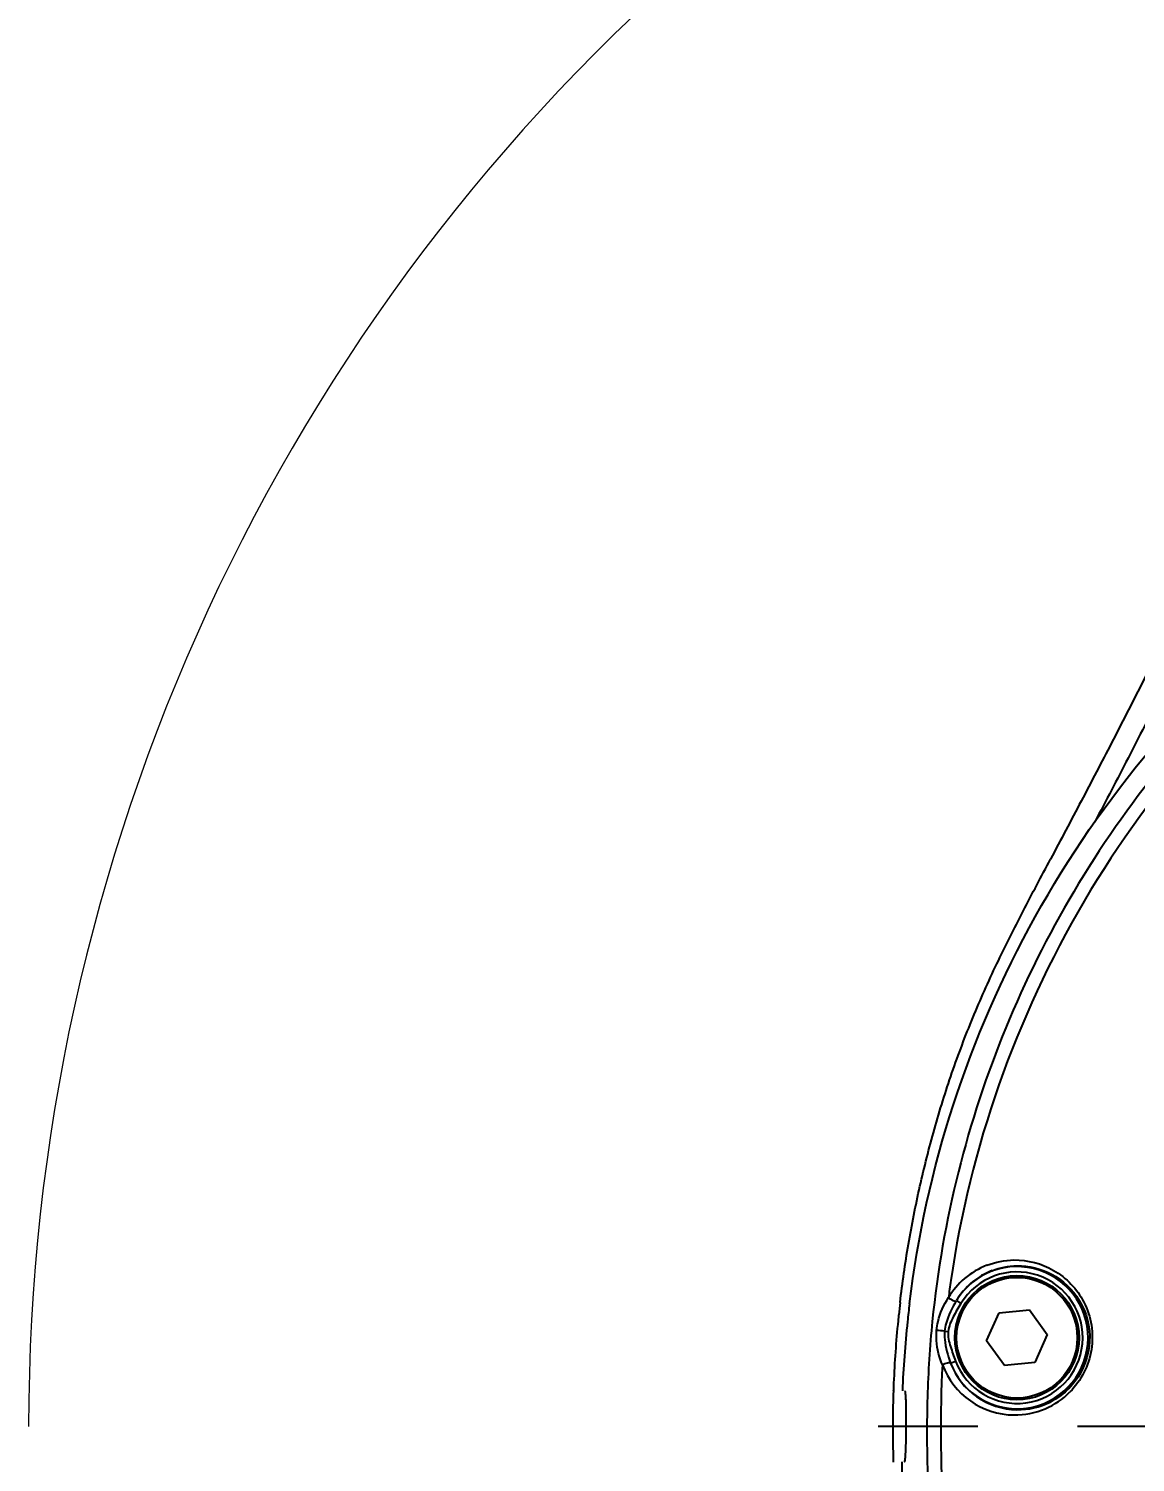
# Model space of a CAD drawing. Header units: millimetres. Extents: x 5828 to 6704, y 123 to 421.
# Drawn here: x 6580.87 to 6585.03, y 340.61 to 345.99 of the extents above; entities that cross this region are included whole.
import ezdxf

# ---------------------------------------------------------------- set-up
doc = ezdxf.new("R2010")
doc.units = ezdxf.units.MM
doc.linetypes.add('CENTER', pattern=[0.6, 0.375, -0.075, 0.075, -0.075])
for name, color, linetype in [('中心线', 7, 'Continuous'), ('外形图', 7, 'Continuous'), ('尺寸标注', 7, 'Continuous'), ('运动范围', 7, 'Continuous')]:
    doc.layers.add(name, color=color, linetype=linetype)
doc.styles.add('微软雅黑', font='msyh.ttc', dxfattribs={"height": 1.5})
doc.dimstyles.new('尺寸标注_1_15比例', dxfattribs={"dimtxt": 1.5, "dimasz": 1.25, "dimexe": 0.5, "dimexo": 0.4, "dimgap": 0.5, "dimtad": 1, "dimdec": 1, "dimlfac": 15, "dimdsep": 46, "dimtxsty": '微软雅黑', "dimcen": 0.09, "dimadec": 0, "dimazin": 0, "dimtp": 0.01, "dimtm": 0.01, "dimtfac": 1, "dimtdec": 1, "dimtofl": 0, "dimtmove": 0, "dimatfit": 3, "dimfxl": 1, "dimtolj": 1, "dimarcsym": 0})

# ---------------------------------------------------------------- blocks, each defined once
blk = doc.blocks.new('*D797')
at = {"layer": 'Defpoints', "color": 0}
for p in [(6541.8372, 378.1181), (6588.1866, 378.1181), (6595.1201, 318.7401)]:
    blk.add_point(p, dxfattribs=at)
at = {"layer": '尺寸标注', "color": 0, "lineweight": -2}
for p, q in [((6587.7866, 378.1181), (6541.3372, 378.1181)), ((6541.8372, 319.9901), (6541.8372, 376.8681)), ((6594.7201, 318.7401), (6541.3372, 318.7401))]:
    blk.add_line(p, q, dxfattribs=at)
at = {"layer": '尺寸标注', "color": 0}
for points in [[(6542.0455, 376.8681), (6541.6288, 376.8681), (6541.8372, 378.1181)], [(6541.6288, 319.9901), (6542.0455, 319.9901), (6541.8372, 318.7401)]]:
    blk.add_solid(points, dxfattribs=at)
at = {"layer": '尺寸标注', "color": 0, "insert": (6540.562, 347.1133), "char_height": 1.5, "attachment_point": 5, "rotation": 90, "style": '微软雅黑'}
blk.add_mtext('\\A1;890.7', dxfattribs=at)
blk = doc.blocks.new('*D799')
at = {"layer": 'Defpoints', "color": 0}
for p in [(6550.8086, 340.7401), (6588.1866, 305.9336), (6550.8086, 301.6394)]:
    blk.add_point(p, dxfattribs=at)
at = {"layer": '尺寸标注', "color": 0, "lineweight": -2}
for p, q in [((6550.8086, 340.3401), (6550.8086, 301.1394)), ((6588.1866, 305.5336), (6588.1866, 301.1394)), ((6586.9366, 301.6394), (6552.0586, 301.6394))]:
    blk.add_line(p, q, dxfattribs=at)
at = {"layer": '尺寸标注', "color": 0}
for points in [[(6552.0586, 301.8477), (6552.0586, 301.4311), (6550.8086, 301.6394)], [(6586.9366, 301.4311), (6586.9366, 301.8477), (6588.1866, 301.6394)]]:
    blk.add_solid(points, dxfattribs=at)
at = {"layer": '尺寸标注', "color": 0, "insert": (6570.2106, 302.915), "char_height": 1.5, "attachment_point": 5, "style": '微软雅黑'}
blk.add_mtext('\\A1;\\A1;560.6', dxfattribs=at)
blk = doc.blocks.new('*D817')
at = {"layer": 'Defpoints', "color": 0}
for p in [(6580.872, 340.7401), (6588.1866, 317.3222), (6588.1866, 306.6511)]:
    blk.add_point(p, dxfattribs=at)
at = {"layer": '尺寸标注', "color": 0, "lineweight": -2}
for p, q in [((6580.872, 340.3401), (6580.872, 306.1511)), ((6588.1866, 316.9222), (6588.1866, 306.1511)), ((6580.872, 306.6511), (6572.997, 306.6511)), ((6582.122, 306.6511), (6586.9366, 306.6511))]:
    blk.add_line(p, q, dxfattribs=at)
at = {"layer": '尺寸标注', "color": 0}
for points in [[(6582.122, 306.8594), (6582.122, 306.4428), (6580.872, 306.6511)], [(6586.9366, 306.4428), (6586.9366, 306.8594), (6588.1866, 306.6511)]]:
    blk.add_solid(points, dxfattribs=at)
at = {"layer": '尺寸标注', "color": 0, "insert": (6575.9077, 307.9302), "char_height": 1.5, "attachment_point": 5, "style": '微软雅黑'}
blk.add_mtext('\\A1;109.7', dxfattribs=at)

msp = doc.modelspace()

# ---------------------------------------------------------------- linework, layer by layer
at = {"layer": '中心线', "linetype": 'CENTER', "ltscale": 5}
msp.add_line((6592.6895, 340.7401), (6583.7014, 340.7401), dxfattribs=at)
at = {"layer": '外形图', "color": 7, "linetype": 'Continuous'}
for p, q in [((6584.3587, 341.2126), (6584.3758, 341.2022)), ((6584.4726, 341.0615), (6584.5192, 341.1662)), ((6584.5192, 341.1662), (6584.6333, 341.1782)), ((6584.6333, 341.1782), (6584.7007, 341.0854)), ((6584.3146, 341.0979), (6584.328, 341.0968)), ((6584.54, 340.9687), (6584.4726, 341.0615)), ((6584.7007, 341.0854), (6584.654, 340.9807)), ((6584.3371, 340.9783), (6584.3558, 340.9854)), ((6584.654, 340.9807), (6584.54, 340.9687)), ((6584.122, 340.8744), (6584.122, 340.8745)), ((6584.1224, 340.8743), (6584.1224, 340.8745)), ((6584.1219, 340.6052), (6584.1218, 340.6055)), ((6584.1223, 340.6052), (6584.1223, 340.6055))]:
    msp.add_line(p, q, dxfattribs=at)
for radius in [0.2333, 0.2267]:
    msp.add_circle((6584.5866, 341.0734), radius, dxfattribs=at)
for centre, radius, start, end in [((6584.5866, 341.0734), 0.267, 200.8899, 148.5922), ((6584.5866, 341.0734), 0.247, 200.88, 148.6027), ((6584.5778, 341.0759), 0.2891, 111.1074, 130.5637), ((6584.5901, 341.0731), 0.2702, 111.064, 125.8068), ((6584.5798, 341.0734), 0.2924, 130.5369, 149.0195), ((6588.1333, 340.7404), 3.8347, 171.7837, 172.7579), ((6584.59, 341.0733), 0.27, 125.8208, 148.9407), ((6588.2076, 340.7299), 4.0883, 173.9666, 174.284), ((6588.2253, 340.728), 4.106, 173.3234, 173.9663), ((6588.2032, 340.7183), 4.0495, 173.1527, 174.1097), ((6588.1445, 340.7356), 4.0249, 174.2747, 177.6141), ((6588.3728, 340.6936), 4.2208, 174.0116, 177.5561), ((6583.427, 331.3798), 9.7586, 84.78109, 84.95845), ((6584.5786, 341.0738), 0.2907, 200.5929, 269.3632), ((6584.5899, 341.0728), 0.2699, 200.5167, 269.2968), ((6588.1123, 340.7371), 3.9927, 177.6167, 178.0272), ((6588.1061, 340.7373), 3.9864, 178.0298, 181.338), ((6584.59, 341.0732), 0.2703, 269.275, 296.6293), ((6584.5795, 341.0732), 0.2899, 293.0025, 315.3652), ((6584.5787, 341.0747), 0.2917, 269.3422, 293.0331), ((6588.1104, 340.7374), 3.9907, 181.3386, 181.8948), ((6588.1474, 340.6974), 3.9952, 181.3009, 183.1435)]:
    msp.add_arc(centre, radius, start, end, dxfattribs=at)
for points, knots in [([(6586.5097, 347.0039), (6586.49, 346.9163), (6586.4478, 346.7414), (6586.377, 346.4809), (6586.2992, 346.2219), (6586.1864, 345.8794), (6586.0617, 345.541), (6585.9275, 345.2063), (6585.8227, 344.957), (6585.7143, 344.7093), (6585.6022, 344.4632), (6585.4869, 344.2186), (6585.3686, 343.9754), (6585.2683, 343.7736), (6585.1875, 343.6125), (6585.1267, 343.4917), (6585.0656, 343.3711), (6585.0041, 343.2507), (6584.9419, 343.1306), (6584.9, 343.0509), (6584.8789, 343.011)], [0, 0, 0, 0, 0.062257, 0.124748, 0.187266, 0.249783, 0.374813, 0.437332, 0.499851, 0.56237, 0.624889, 0.687407, 0.749926, 0.812444, 0.843704, 0.874963, 0.906222, 0.937482, 0.968741, 1, 1, 1, 1]), ([(6584.1826, 341.2011), (6584.2433, 341.7071), (6584.5684, 342.7045), (6585.4108, 343.7047), (6586.2669, 344.272), (6586.9801, 344.5698), (6587.7365, 344.727), (6588.5091, 344.7387), (6589.27, 344.6049), (6589.9922, 344.3304), (6590.6496, 343.9245), (6591.2186, 343.4016), (6591.6778, 342.7802), (6592.0105, 342.0827), (6592.2041, 341.3349), (6592.2353, 340.8201), (6592.2258, 340.5643)], [0, 0, 0, 0, 0.124558, 0.249131, 0.311704, 0.374277, 0.43685, 0.499423, 0.561996, 0.624569, 0.687143, 0.749716, 0.812289, 0.87486, 0.937431, 1, 1, 1, 1]), ([(6588.7235, 344.6382), (6588.3409, 344.6909), (6587.5553, 344.6834), (6586.435, 344.3292), (6585.4659, 343.6651), (6584.9755, 343.0513), (6584.7815, 342.7174)], [0, 0, 0, 0, 0.250003, 0.499998, 0.749998, 1, 1, 1, 1]), ([(6588.7082, 344.5957), (6588.4576, 344.6293), (6587.9483, 344.6476), (6587.1946, 344.5264), (6586.4787, 344.2604), (6585.6138, 343.7298), (6584.7525, 342.765), (6584.4099, 341.7867), (6584.338, 341.2885)], [0, 0, 0, 0, 0.125283, 0.2506, 0.375885, 0.501184, 0.750581, 1, 1, 1, 1]), ([(6585.5931, 344.6392), (6585.559, 344.5643), (6585.4899, 344.4149), (6585.3837, 344.192), (6585.2936, 344.007), (6585.2207, 343.8594), (6585.1475, 343.712), (6585.0736, 343.5649), (6584.9988, 343.4183), (6584.9234, 343.272), (6584.8282, 343.0896), (6584.7512, 342.944), (6584.7127, 342.8713)], [0, 0, 0, 0, 0.125, 0.25, 0.375, 0.4375, 0.500001, 0.625001, 0.687501, 0.75, 0.875, 1, 1, 1, 1]), ([(6584.1471, 341.2054), (6584.1557, 341.2787), (6584.1768, 341.425), (6584.22, 341.6425), (6584.2743, 341.8573), (6584.3293, 342.0335), (6584.3795, 342.1724), (6584.4203, 342.2754), (6584.464, 342.3771), (6584.5259, 342.5111), (6584.6088, 342.6759), (6584.6781, 342.8062), (6584.7127, 342.8713)], [0, 0, 0, 0, 0.125057, 0.250156, 0.375188, 0.500126, 0.56266, 0.62521, 0.687681, 0.750084, 0.875087, 1, 1, 1, 1]), ([(6584.7815, 342.7174), (6584.6859, 342.5531), (6584.5185, 342.21), (6584.3446, 341.665), (6584.2665, 341.1946), (6584.2459, 340.8151), (6584.2506, 340.4353), (6584.2834, 339.9617), (6584.3078, 339.3928), (6584.3257, 338.8238), (6584.3443, 338.2549), (6584.3613, 337.6859), (6584.381, 336.9273), (6584.4037, 335.9792), (6584.4351, 334.8437), (6584.4616, 334.0876), (6584.4766, 333.7107)], [0, 0, 0, 0, 0.062623, 0.125277, 0.187914, 0.219178, 0.250426, 0.313023, 0.37557, 0.43808, 0.500606, 0.563141, 0.625672, 0.750683, 0.875683, 1, 1, 1, 1]), ([(6584.5753, 341.3653), (6584.6266, 341.3659), (6584.7353, 341.3378), (6584.8562, 341.2105), (6584.8862, 341.0265), (6584.8275, 340.9118), (6584.7858, 340.8695)], [0, 0, 0, 0, 0.226984, 0.470307, 0.736964, 1, 1, 1, 1]), ([(6584.5866, 341.3433), (6584.6311, 341.3439), (6584.7253, 341.3213), (6584.836, 341.2169), (6584.8767, 341.0585), (6584.837, 340.9513), (6584.8045, 340.9087)], [0, 0, 0, 0, 0.223952, 0.46399, 0.730609, 1, 1, 1, 1]), ([(6584.2846, 341.1006), (6584.2856, 341.112), (6584.2923, 341.1555), (6584.3107, 341.197), (6584.3292, 341.2238)], [0, 0, 0, 0, 0.259209, 1, 1, 1, 1]), ([(6584.3583, 341.2119), (6584.3425, 341.1857), (6584.3237, 341.1485), (6584.3155, 341.1082), (6584.3146, 341.0979)], [0, 0, 0, 0, 0.747854, 1, 1, 1, 1]), ([(6584.3292, 341.2238), (6584.3342, 341.2193), (6584.3429, 341.2142), (6584.3525, 341.2108), (6584.3575, 341.2108), (6584.3583, 341.212)], [0, 0, 0, 0, 0.624493, 0.870381, 1, 1, 1, 1]), ([(6584.3758, 341.2021), (6584.3657, 341.1856), (6584.3464, 341.1524), (6584.3297, 341.116), (6584.328, 341.0968)], [0, 0, 0, 0, 0.50068, 1, 1, 1, 1]), ([(6584.3064, 340.9715), (6584.302, 340.9814), (6584.2864, 341.0224), (6584.2816, 341.0676), (6584.2846, 341.1006)], [0, 0, 0, 0, 0.245087, 1, 1, 1, 1]), ([(6584.3146, 341.0979), (6584.3137, 341.0876), (6584.3146, 341.0465), (6584.3264, 341.0066), (6584.3373, 340.978)], [0, 0, 0, 0, 0.252161, 1, 1, 1, 1]), ([(6584.328, 341.0968), (6584.3263, 341.0776), (6584.3361, 341.0392), (6584.349, 341.0034), (6584.3558, 340.9854)], [0, 0, 0, 0, 0.49933, 1, 1, 1, 1]), ([(6584.3064, 340.9715), (6584.2966, 340.789), (6584.3036, 340.4225), (6584.3371, 339.875), (6584.3565, 339.3265), (6584.3736, 338.7782), (6584.3903, 338.2299), (6584.4104, 337.4988), (6584.4229, 336.9504), (6584.4314, 336.5848)], [0, 0, 0, 0, 0.124939, 0.250089, 0.375086, 0.500046, 0.625042, 0.750045, 1, 1, 1, 1]), ([(6584.3064, 340.9715), (6584.3122, 340.9751), (6584.3216, 340.9786), (6584.3317, 340.9802), (6584.3367, 340.9793), (6584.3373, 340.978)], [0, 0, 0, 0, 0.624581, 0.870338, 1, 1, 1, 1]), ([(6584.8045, 340.9087), (6584.7981, 340.9004), (6584.7716, 340.8696), (6584.738, 340.8451), (6584.7112, 340.8316)], [0, 0, 0, 0, 0.25959, 1, 1, 1, 1]), ([(6584.1646, 340.8734), (6584.1655, 340.8734), (6584.1661, 340.8684), (6584.1673, 340.8623), (6584.1679, 340.8493), (6584.1689, 340.8257), (6584.1694, 340.7885), (6584.1694, 340.7401), (6584.1689, 340.6917), (6584.1679, 340.6545), (6584.1665, 340.6308), (6584.1655, 340.6179), (6584.1643, 340.6117), (6584.1635, 340.6068), (6584.1625, 340.6068)], [0, 0, 0, 0, 0.010688, 0.039302, 0.085433, 0.147431, 0.309116, 0.499845, 0.690564, 0.852242, 0.914258, 0.960439, 0.989146, 1, 1, 1, 1])]:
    msp.add_open_spline(points, degree=3, knots=knots, dxfattribs=at)
for points in [[(6584.4737, 341.3456), (6584.5059, 341.3581), (6584.5408, 341.3648), (6584.5753, 341.3653)], [(6584.493, 341.3252), (6584.5226, 341.3367), (6584.5548, 341.3429), (6584.5866, 341.3433)]]:
    msp.add_open_spline(points, degree=3, dxfattribs=at)
at = {"layer": '运动范围', "color": 0, "linetype": 'Continuous', "lineweight": 0}
for radius, start, end in [(37.378, 340.00173, 209.99906), (7.3146, 80.8721, 180)]:
    msp.add_arc((6588.1866, 340.7401), radius, start, end, dxfattribs=at)

# ---------------------------------------------------------------- dimensions: what is measured, and where the dimension line sits
at = {"layer": '尺寸标注'}
dim = msp.add_linear_dim(base=(6541.8372, 378.1181), p1=(6595.1201, 318.7401), p2=(6588.1866, 378.1181), angle=90, dimstyle='尺寸标注_1_15比例', dxfattribs=at)
dim.commit()
dim.dimension.update_dxf_attribs({"geometry": '*D797', "text_midpoint": (6541.8372, 347.1133), "dimtype": 160})
dim = msp.add_linear_dim(base=(6550.8086, 301.6394), p1=(6588.1866, 305.9336), p2=(6550.8086, 340.7401), text='\\A1;560.6', dimstyle='尺寸标注_1_15比例', override={"dimtxsty": '微软雅黑'}, dxfattribs=at)
dim.commit()
dim.dimension.update_dxf_attribs({"geometry": '*D799', "text_midpoint": (6570.2106, 301.6394), "dimtype": 160})
dim = msp.add_linear_dim(base=(6588.1866, 306.6511), p1=(6580.872, 340.7401), p2=(6588.1866, 317.3222), dimstyle='尺寸标注_1_15比例', dxfattribs=at)
dim.commit()
dim.dimension.update_dxf_attribs({"geometry": '*D817', "text_midpoint": (6575.9077, 306.6511), "dimtype": 160})

doc.saveas('drawing.dxf')
